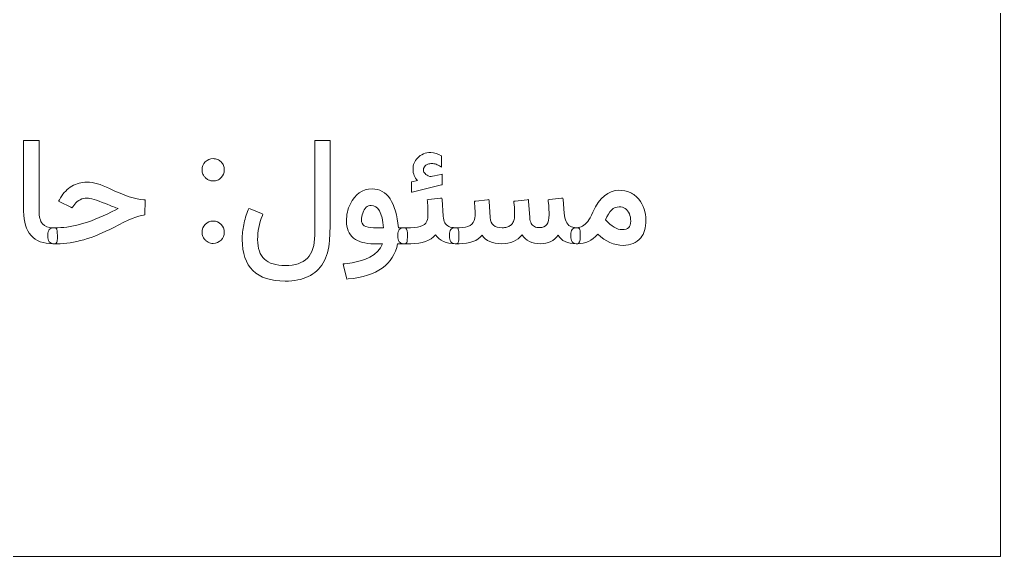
# Model space of a CAD drawing. Header units: millimetres. Extents: x -33 to 258, y -95 to 44.
# Drawn here: x 42.6 to 105.7, y -94.7 to -60.1 of the extents above; entities that cross this region are included whole.
import ezdxf

# ---------------------------------------------------------------- set-up
doc = ezdxf.new("R2010")
doc.units = ezdxf.units.MM
doc.header["$MEASUREMENT"] = 0
doc.layers.add('Layer 1', color=7, linetype='Continuous')

msp = doc.modelspace()

# ---------------------------------------------------------------- linework, layer by layer
at = {"layer": 'Layer 1', "color": 250, "lineweight": 18}
msp.add_open_spline([(-33.0567, -94.6882), (-33.0567, -94.6882), (105.7495, -94.6882), (105.7495, -94.6882), (105.7495, -94.6882), (105.7495, 44.118), (105.7495, 44.118), (105.7495, 44.118), (-33.0567, 44.118), (-33.0567, 44.118), (-33.0567, 44.118), (-33.0567, -94.6882), (-33.0567, -94.6882)], degree=3, knots=[0, 0, 0, 0, 0.25, 0.25, 0.25, 0.5, 0.5, 0.5, 0.75, 0.75, 0.75, 1, 1, 1, 1], dxfattribs=at)
at = {"layer": 'Layer 1', "color": 250, "lineweight": 9}
for points, knots in [([(44.9838, -74.0377), (44.987, -74.093), (44.987, -74.1499), (44.9838, -74.2083), (44.9806, -74.2668), (44.9743, -74.3205), (44.9648, -74.3711), (44.9569, -74.4201), (44.938, -74.4596), (44.9095, -74.4912), (44.8827, -74.5212), (44.8448, -74.537), (44.7989, -74.537), (44.7989, -74.537), (44.701, -74.537), (44.701, -74.537), (44.0784, -74.537), (43.6076, -74.3585), (43.29, -74.0029), (42.9724, -73.6459), (42.8128, -73.1229), (42.8128, -72.4355), (42.8128, -72.4355), (42.8128, -67.9735), (42.8128, -67.9735), (42.8128, -67.9735), (42.8128, -67.8802), (42.8128, -67.8802), (42.8128, -67.8802), (42.906, -67.8802), (42.906, -67.8802), (42.906, -67.8802), (43.7119, -67.8802), (43.7119, -67.8802), (43.7119, -67.8802), (43.8035, -67.8802), (43.8035, -67.8802), (43.8035, -67.8802), (43.8035, -67.9735), (43.8035, -67.9735), (43.8035, -67.9735), (43.8035, -72.4261), (43.8035, -72.4261), (43.8035, -72.7926), (43.8778, -73.0644), (44.0263, -73.2414), (44.1748, -73.4136), (44.4039, -73.5005), (44.7152, -73.5005), (44.7152, -73.5005), (44.7989, -73.5005), (44.7989, -73.5005), (44.8274, -73.5005), (44.8527, -73.5068), (44.8779, -73.5179), (44.8985, -73.5305), (44.9159, -73.5495), (44.9285, -73.5747), (44.9411, -73.6016), (44.9522, -73.6269), (44.9617, -73.6474), (44.9664, -73.6696), (44.9712, -73.7027), (44.9743, -73.7454), (44.9775, -73.7881), (44.9791, -73.8212), (44.9791, -73.8418), (44.9822, -73.8513), (44.9838, -73.8876), (44.9838, -73.9492), (44.9838, -73.9492), (44.9838, -74.0377), (44.9838, -74.0377)], [0, 0, 0, 0, 0.0416667, 0.0416667, 0.0416667, 0.0833333, 0.0833333, 0.0833333, 0.125, 0.125, 0.125, 0.1666667, 0.1666667, 0.1666667, 0.2083333, 0.2083333, 0.2083333, 0.25, 0.25, 0.25, 0.2916667, 0.2916667, 0.2916667, 0.3333333, 0.3333333, 0.3333333, 0.375, 0.375, 0.375, 0.4166667, 0.4166667, 0.4166667, 0.4583333, 0.4583333, 0.4583333, 0.5, 0.5, 0.5, 0.5416667, 0.5416667, 0.5416667, 0.5833333, 0.5833333, 0.5833333, 0.625, 0.625, 0.625, 0.6666667, 0.6666667, 0.6666667, 0.7083333, 0.7083333, 0.7083333, 0.75, 0.75, 0.75, 0.7916667, 0.7916667, 0.7916667, 0.8333333, 0.8333333, 0.8333333, 0.875, 0.875, 0.875, 0.9166667, 0.9166667, 0.9166667, 0.9583333, 0.9583333, 0.9583333, 1, 1, 1, 1]), ([(61.5712, -73.9808), (61.5712, -73.9808), (61.5854, -67.9735), (61.5854, -67.9735), (61.5854, -67.9735), (61.5854, -67.8802), (61.5854, -67.8802), (61.5854, -67.8802), (61.6787, -67.8802), (61.6787, -67.8802), (61.6787, -67.8802), (62.4734, -67.8802), (62.4734, -67.8802), (62.4734, -67.8802), (62.5667, -67.8802), (62.5667, -67.8802), (62.5667, -67.8802), (62.5667, -67.9735), (62.5667, -67.9735), (62.5667, -67.9735), (62.5619, -73.0597), (62.5619, -73.0597), (62.5619, -73.5052), (62.5477, -73.9239), (62.5208, -74.319), (62.4766, -74.8973), (62.3407, -75.3792), (62.1132, -75.7679), (61.8841, -76.1597), (61.5649, -76.4536), (61.1557, -76.6479), (60.748, -76.8455), (60.2503, -76.9434), (59.6641, -76.9434), (58.7477, -76.9434), (58.0572, -76.7175), (57.5911, -76.264), (57.125, -75.8137), (56.8927, -75.1437), (56.8959, -74.2542), (56.8959, -73.9366), (56.929, -73.6222), (56.9938, -73.3109), (57.0618, -72.9807), (57.1597, -72.6583), (57.2893, -72.3423), (57.2893, -72.3423), (57.3225, -72.2554), (57.3225, -72.2554), (57.3225, -72.2554), (57.4094, -72.2917), (57.4094, -72.2917), (57.4094, -72.2917), (58.1409, -72.5935), (58.1409, -72.5935), (58.1409, -72.5935), (58.2294, -72.6299), (58.2294, -72.6299), (58.2294, -72.6299), (58.1931, -72.7136), (58.1931, -72.7136), (57.9924, -73.2287), (57.8913, -73.747), (57.8913, -74.2684), (57.8913, -74.8325), (58.0366, -75.2528), (58.3258, -75.5277), (58.6197, -75.8026), (59.0668, -75.9401), (59.6688, -75.9401), (60.3103, -75.9401), (60.7875, -75.7789), (61.0988, -75.4582), (61.4116, -75.1374), (61.5681, -74.6444), (61.5712, -73.9808)], [0, 0, 0, 0, 0.04, 0.04, 0.04, 0.08, 0.08, 0.08, 0.12, 0.12, 0.12, 0.16, 0.16, 0.16, 0.2, 0.2, 0.2, 0.24, 0.24, 0.24, 0.28, 0.28, 0.28, 0.32, 0.32, 0.32, 0.36, 0.36, 0.36, 0.4, 0.4, 0.4, 0.44, 0.44, 0.44, 0.48, 0.48, 0.48, 0.52, 0.52, 0.52, 0.56, 0.56, 0.56, 0.6, 0.6, 0.6, 0.64, 0.64, 0.64, 0.68, 0.68, 0.68, 0.72, 0.72, 0.72, 0.76, 0.76, 0.76, 0.8, 0.8, 0.8, 0.84, 0.84, 0.84, 0.88, 0.88, 0.88, 0.92, 0.92, 0.92, 0.96, 0.96, 0.96, 1, 1, 1, 1]), ([(68.1901, -70.4526), (67.9989, -70.274), (67.9041, -70.0339), (67.9041, -69.7352), (67.9041, -69.4508), (67.9973, -69.2091), (68.1853, -69.0084), (68.4113, -68.773), (68.6957, -68.6561), (69.0417, -68.6561), (69.2835, -68.6561), (69.5078, -68.724), (69.718, -68.8599), (69.718, -68.8599), (69.7417, -68.8741), (69.7417, -68.8741), (69.7417, -68.8741), (69.7417, -68.8978), (69.7417, -68.8978), (69.7417, -68.8978), (69.7464, -69.5077), (69.7464, -69.5077), (69.7464, -69.5077), (69.7464, -69.5962), (69.7464, -69.5962), (69.7464, -69.5962), (69.6722, -69.5456), (69.6722, -69.5456), (69.6248, -69.514), (69.5789, -69.4887), (69.5331, -69.4666), (69.4857, -69.4445), (69.4383, -69.4271), (69.3893, -69.4113), (69.3435, -69.3955), (69.2961, -69.3829), (69.2503, -69.3734), (69.2013, -69.3671), (69.1539, -69.3639), (69.1065, -69.3639), (69.0149, -69.3639), (68.9343, -69.3766), (68.8663, -69.4018), (68.7952, -69.4255), (68.7368, -69.4619), (68.6909, -69.5077), (68.6783, -69.5203), (68.6657, -69.5346), (68.6562, -69.5504), (68.6451, -69.5646), (68.6341, -69.5788), (68.6262, -69.5914), (68.6167, -69.6072), (68.6088, -69.623), (68.6025, -69.6373), (68.5961, -69.6562), (68.5914, -69.6736), (68.5882, -69.6894), (68.5851, -69.7036), (68.5819, -69.721), (68.5788, -69.74), (68.5756, -69.7573), (68.574, -69.7763), (68.574, -69.7953), (68.5772, -69.8759), (68.6119, -69.9485), (68.6767, -70.0133), (68.7447, -70.0781), (68.8458, -70.1366), (68.9817, -70.1887), (69.0164, -70.2013), (69.0449, -70.2045), (69.0702, -70.1982), (69.1476, -70.1824), (69.3625, -70.1413), (69.718, -70.0734), (69.718, -70.0734), (69.7733, -70.0591), (69.7733, -70.0591), (69.7733, -70.0591), (69.7733, -70.1144), (69.7733, -70.1144), (69.7733, -70.1144), (69.7733, -70.6975), (69.7733, -70.6975), (69.7733, -70.6975), (69.7733, -70.7354), (69.7733, -70.7354), (69.7733, -70.7354), (69.7369, -70.7449), (69.7369, -70.7449), (69.7369, -70.7449), (67.8567, -71.1984), (67.8567, -71.1984), (67.8567, -71.1984), (67.7966, -71.211), (67.7966, -71.211), (67.7966, -71.211), (67.7966, -71.151), (67.7966, -71.151), (67.7966, -71.151), (67.7966, -70.5821), (67.7966, -70.5821), (67.7966, -70.5821), (67.7966, -70.5458), (67.7966, -70.5458), (67.7966, -70.5458), (67.8346, -70.5363), (67.8346, -70.5363), (67.8346, -70.5363), (68.1901, -70.4526), (68.1901, -70.4526)], [0, 0, 0, 0, 0.027027, 0.027027, 0.027027, 0.0540541, 0.0540541, 0.0540541, 0.0810811, 0.0810811, 0.0810811, 0.1081081, 0.1081081, 0.1081081, 0.1351351, 0.1351351, 0.1351351, 0.1621622, 0.1621622, 0.1621622, 0.1891892, 0.1891892, 0.1891892, 0.2162162, 0.2162162, 0.2162162, 0.2432432, 0.2432432, 0.2432432, 0.2702703, 0.2702703, 0.2702703, 0.2972973, 0.2972973, 0.2972973, 0.3243243, 0.3243243, 0.3243243, 0.3513514, 0.3513514, 0.3513514, 0.3783784, 0.3783784, 0.3783784, 0.4054054, 0.4054054, 0.4054054, 0.4324324, 0.4324324, 0.4324324, 0.4594595, 0.4594595, 0.4594595, 0.4864865, 0.4864865, 0.4864865, 0.5135135, 0.5135135, 0.5135135, 0.5405405, 0.5405405, 0.5405405, 0.5675676, 0.5675676, 0.5675676, 0.5945946, 0.5945946, 0.5945946, 0.6216216, 0.6216216, 0.6216216, 0.6486486, 0.6486486, 0.6486486, 0.6756757, 0.6756757, 0.6756757, 0.7027027, 0.7027027, 0.7027027, 0.7297297, 0.7297297, 0.7297297, 0.7567568, 0.7567568, 0.7567568, 0.7837838, 0.7837838, 0.7837838, 0.8108108, 0.8108108, 0.8108108, 0.8378378, 0.8378378, 0.8378378, 0.8648649, 0.8648649, 0.8648649, 0.8918919, 0.8918919, 0.8918919, 0.9189189, 0.9189189, 0.9189189, 0.9459459, 0.9459459, 0.9459459, 0.972973, 0.972973, 0.972973, 1, 1, 1, 1]), ([(54.3078, -69.7684), (54.3078, -69.5677), (54.3789, -69.3987), (54.5195, -69.2581), (54.6601, -69.1174), (54.8292, -69.0463), (55.0267, -69.0463), (55.0757, -69.0463), (55.1231, -69.0511), (55.1689, -69.0605), (55.2163, -69.07), (55.2605, -69.0842), (55.3032, -69.1032), (55.3474, -69.1206), (55.3885, -69.1427), (55.4264, -69.1696), (55.4644, -69.1964), (55.5007, -69.2265), (55.5355, -69.2596), (55.6034, -69.3276), (55.654, -69.405), (55.6903, -69.4919), (55.7251, -69.5772), (55.744, -69.6704), (55.744, -69.7684), (55.744, -69.9659), (55.6745, -70.135), (55.5355, -70.274), (55.4644, -70.3451), (55.3869, -70.3973), (55.3016, -70.4336), (55.2163, -70.4684), (55.1247, -70.4858), (55.0267, -70.4858), (54.9919, -70.4858), (54.9587, -70.4842), (54.9271, -70.4794), (54.894, -70.4747), (54.8624, -70.4684), (54.8308, -70.4589), (54.8007, -70.4494), (54.7691, -70.4384), (54.7391, -70.4257), (54.7075, -70.4146), (54.6791, -70.3988), (54.6506, -70.383), (54.6238, -70.3657), (54.5969, -70.3467), (54.5716, -70.3246), (54.5258, -70.2851), (54.4847, -70.2408), (54.45, -70.1919), (54.4136, -70.1445), (54.3852, -70.0939), (54.3646, -70.0418), (54.3267, -69.9564), (54.3078, -69.8648), (54.3078, -69.7684)], [0, 0, 0, 0, 0.0526316, 0.0526316, 0.0526316, 0.1052632, 0.1052632, 0.1052632, 0.1578947, 0.1578947, 0.1578947, 0.2105263, 0.2105263, 0.2105263, 0.2631579, 0.2631579, 0.2631579, 0.3157895, 0.3157895, 0.3157895, 0.3684211, 0.3684211, 0.3684211, 0.4210526, 0.4210526, 0.4210526, 0.4736842, 0.4736842, 0.4736842, 0.5263158, 0.5263158, 0.5263158, 0.5789474, 0.5789474, 0.5789474, 0.6315789, 0.6315789, 0.6315789, 0.6842105, 0.6842105, 0.6842105, 0.7368421, 0.7368421, 0.7368421, 0.7894737, 0.7894737, 0.7894737, 0.8421053, 0.8421053, 0.8421053, 0.8947368, 0.8947368, 0.8947368, 0.9473684, 0.9473684, 0.9473684, 1, 1, 1, 1]), ([(44.7342, -74.537), (44.6141, -74.537), (44.524, -74.4912), (44.464, -74.4011), (44.4039, -74.3095), (44.3739, -74.1878), (44.3739, -74.0377), (44.3739, -74.0377), (44.3739, -73.9492), (44.3739, -73.9492), (44.3739, -73.8133), (44.4039, -73.7043), (44.4671, -73.6222), (44.5288, -73.5416), (44.6172, -73.5005), (44.7342, -73.5005), (44.7342, -73.5005), (45.0122, -73.5005), (45.0122, -73.5005), (46.0156, -73.5005), (47.2607, -73.1165), (48.7475, -72.3471), (48.7475, -72.3471), (48.9008, -72.268), (48.9008, -72.268), (48.8107, -72.238), (48.7017, -72.1969), (48.5705, -72.1432), (48.4394, -72.0911), (48.2814, -72.0263), (48.0949, -71.9489), (47.5024, -71.7119), (47.1027, -71.5934), (46.8972, -71.5934), (46.5749, -71.5934), (46.311, -71.7261), (46.1056, -71.9915), (46.1056, -71.9915), (45.9761, -72.1574), (45.9761, -72.1574), (45.9761, -72.1574), (45.9287, -72.2175), (45.9287, -72.2175), (45.9287, -72.2175), (45.8639, -72.1859), (45.8639, -72.1859), (45.8639, -72.1859), (45.1513, -71.8335), (45.1513, -71.8335), (45.1513, -71.8335), (45.0596, -71.7877), (45.0596, -71.7877), (45.0596, -71.7877), (45.115, -71.704), (45.115, -71.704), (45.115, -71.704), (45.1892, -71.5744), (45.1892, -71.5744), (45.3883, -71.241), (45.6332, -70.9898), (45.9224, -70.8223), (46.2115, -70.6532), (46.537, -70.5679), (46.9004, -70.5648), (47.3081, -70.5648), (47.7916, -70.7006), (48.3509, -70.9724), (49.3005, -71.4354), (50.0336, -71.6771), (50.5487, -71.6992), (50.5487, -71.6992), (50.6372, -71.704), (50.6372, -71.704), (50.6372, -71.704), (50.6372, -71.7972), (50.6372, -71.7972), (50.6372, -71.7972), (50.6277, -72.5967), (50.6277, -72.5967), (50.6277, -72.5967), (50.6277, -72.6804), (50.6277, -72.6804), (50.6277, -72.6804), (50.544, -72.6899), (50.544, -72.6899), (50.2011, -72.7215), (49.5581, -72.9854), (48.6148, -73.4815), (47.278, -74.1846), (46.0582, -74.537), (44.9569, -74.537), (44.9569, -74.537), (44.7342, -74.537), (44.7342, -74.537)], [0, 0, 0, 0, 0.0322581, 0.0322581, 0.0322581, 0.0645161, 0.0645161, 0.0645161, 0.0967742, 0.0967742, 0.0967742, 0.1290323, 0.1290323, 0.1290323, 0.1612903, 0.1612903, 0.1612903, 0.1935484, 0.1935484, 0.1935484, 0.2258065, 0.2258065, 0.2258065, 0.2580645, 0.2580645, 0.2580645, 0.2903226, 0.2903226, 0.2903226, 0.3225806, 0.3225806, 0.3225806, 0.3548387, 0.3548387, 0.3548387, 0.3870968, 0.3870968, 0.3870968, 0.4193548, 0.4193548, 0.4193548, 0.4516129, 0.4516129, 0.4516129, 0.483871, 0.483871, 0.483871, 0.516129, 0.516129, 0.516129, 0.5483871, 0.5483871, 0.5483871, 0.5806452, 0.5806452, 0.5806452, 0.6129032, 0.6129032, 0.6129032, 0.6451613, 0.6451613, 0.6451613, 0.6774194, 0.6774194, 0.6774194, 0.7096774, 0.7096774, 0.7096774, 0.7419355, 0.7419355, 0.7419355, 0.7741935, 0.7741935, 0.7741935, 0.8064516, 0.8064516, 0.8064516, 0.8387097, 0.8387097, 0.8387097, 0.8709677, 0.8709677, 0.8709677, 0.9032258, 0.9032258, 0.9032258, 0.9354839, 0.9354839, 0.9354839, 0.9677419, 0.9677419, 0.9677419, 1, 1, 1, 1]), ([(66.9608, -73.5052), (66.9608, -73.5052), (67.3542, -73.5052), (67.3542, -73.5052), (67.468, -73.5052), (67.5296, -73.6158), (67.5391, -73.8386), (67.5391, -73.8655), (67.5391, -73.916), (67.5391, -73.9903), (67.5391, -73.9903), (67.5391, -74.0377), (67.5391, -74.0377), (67.5391, -74.0424), (67.5391, -74.0519), (67.5391, -74.0646), (67.5391, -74.1388), (67.5375, -74.1957), (67.5359, -74.2368), (67.5344, -74.2763), (67.528, -74.3237), (67.5186, -74.379), (67.5075, -74.4359), (67.4885, -74.4754), (67.4601, -74.5007), (67.4317, -74.5244), (67.3969, -74.537), (67.3542, -74.537), (67.3542, -74.537), (66.9087, -74.5323), (66.9087, -74.5323), (66.6432, -75.8627), (65.5814, -76.6195), (63.7201, -76.806), (63.7201, -76.806), (63.6411, -76.8139), (63.6411, -76.8139), (63.6411, -76.8139), (63.6222, -76.7364), (63.6222, -76.7364), (63.6222, -76.7364), (63.4231, -75.9448), (63.4231, -75.9448), (63.4231, -75.9448), (63.4009, -75.8374), (63.4009, -75.8374), (63.4009, -75.8374), (63.5068, -75.8279), (63.5068, -75.8279), (64.8562, -75.681), (65.6683, -75.2496), (65.9464, -74.537), (65.9464, -74.537), (65.3997, -74.537), (65.3997, -74.537), (64.8167, -74.537), (64.3727, -74.4122), (64.0693, -74.1641), (63.7659, -73.916), (63.6127, -73.5495), (63.6127, -73.0644), (63.6127, -72.6757), (63.6964, -72.3091), (63.8639, -71.9631), (64.1689, -71.3216), (64.635, -71.0008), (65.2607, -71.0008), (65.7552, -71.0008), (66.1423, -71.2126), (66.4236, -71.6392), (66.7048, -72.0658), (66.8834, -72.6868), (66.9608, -73.5052)], [0, 0, 0, 0, 0.0416667, 0.0416667, 0.0416667, 0.0833333, 0.0833333, 0.0833333, 0.125, 0.125, 0.125, 0.1666667, 0.1666667, 0.1666667, 0.2083333, 0.2083333, 0.2083333, 0.25, 0.25, 0.25, 0.2916667, 0.2916667, 0.2916667, 0.3333333, 0.3333333, 0.3333333, 0.375, 0.375, 0.375, 0.4166667, 0.4166667, 0.4166667, 0.4583333, 0.4583333, 0.4583333, 0.5, 0.5, 0.5, 0.5416667, 0.5416667, 0.5416667, 0.5833333, 0.5833333, 0.5833333, 0.625, 0.625, 0.625, 0.6666667, 0.6666667, 0.6666667, 0.7083333, 0.7083333, 0.7083333, 0.75, 0.75, 0.75, 0.7916667, 0.7916667, 0.7916667, 0.8333333, 0.8333333, 0.8333333, 0.875, 0.875, 0.875, 0.9166667, 0.9166667, 0.9166667, 0.9583333, 0.9583333, 0.9583333, 1, 1, 1, 1]), ([(79.8145, -73.916), (79.4289, -74.33), (78.996, -74.537), (78.5141, -74.537), (78.5141, -74.537), (78.4161, -74.537), (78.4161, -74.537), (78.296, -74.537), (78.2076, -74.4912), (78.1491, -74.4011), (78.089, -74.3095), (78.0606, -74.1878), (78.0606, -74.0377), (78.0606, -74.0377), (78.0606, -73.9492), (78.0606, -73.9492), (78.0606, -73.8133), (78.0906, -73.7043), (78.1507, -73.6222), (78.2107, -73.5416), (78.2992, -73.5005), (78.4161, -73.5005), (78.4161, -73.5005), (78.4904, -73.5005), (78.4904, -73.5005), (78.7132, -73.5005), (78.936, -73.3662), (79.1572, -73.0976), (79.2599, -72.9743), (79.372, -72.7721), (79.4953, -72.4908), (79.9187, -71.5586), (80.4765, -71.0909), (81.1717, -71.0878), (81.4403, -71.0878), (81.6805, -71.1367), (81.8954, -71.2347), (82.1103, -71.3311), (82.2951, -71.4764), (82.4484, -71.6708), (82.7549, -72.0547), (82.9066, -72.5019), (82.9066, -73.0138), (82.9066, -73.5147), (82.7976, -73.8955), (82.578, -74.1578), (82.2999, -74.4785), (81.9207, -74.6381), (81.4403, -74.6381), (80.8447, -74.6381), (80.3027, -74.398), (79.8145, -73.916)], [0, 0, 0, 0, 0.0588235, 0.0588235, 0.0588235, 0.1176471, 0.1176471, 0.1176471, 0.1764706, 0.1764706, 0.1764706, 0.2352941, 0.2352941, 0.2352941, 0.2941176, 0.2941176, 0.2941176, 0.3529412, 0.3529412, 0.3529412, 0.4117647, 0.4117647, 0.4117647, 0.4705882, 0.4705882, 0.4705882, 0.5294118, 0.5294118, 0.5294118, 0.5882353, 0.5882353, 0.5882353, 0.6470588, 0.6470588, 0.6470588, 0.7058824, 0.7058824, 0.7058824, 0.7647059, 0.7647059, 0.7647059, 0.8235294, 0.8235294, 0.8235294, 0.8823529, 0.8823529, 0.8823529, 0.9411765, 0.9411765, 0.9411765, 1, 1, 1, 1]), ([(70.8619, -74.0377), (70.8619, -74.0424), (70.8619, -74.0519), (70.8619, -74.0646), (70.8619, -74.1388), (70.8604, -74.1957), (70.8572, -74.2368), (70.854, -74.2763), (70.8477, -74.3237), (70.8382, -74.3774), (70.8303, -74.4311), (70.8114, -74.4722), (70.7829, -74.4975), (70.7561, -74.5244), (70.7197, -74.537), (70.6771, -74.537), (70.6771, -74.537), (70.6312, -74.537), (70.6312, -74.537), (70.0419, -74.537), (69.6169, -74.3427), (69.3577, -73.954), (69.0243, -74.3427), (68.4934, -74.537), (67.765, -74.537), (67.765, -74.537), (67.2831, -74.537), (67.2831, -74.537), (67.163, -74.537), (67.0746, -74.4912), (67.0161, -74.4011), (66.956, -74.3095), (66.9276, -74.1878), (66.9276, -74.0377), (66.9276, -74.0377), (66.9276, -73.9492), (66.9276, -73.9492), (66.9276, -73.8133), (66.9576, -73.7043), (67.0177, -73.6222), (67.0777, -73.5416), (67.1662, -73.5005), (67.2831, -73.5005), (67.2831, -73.5005), (67.7429, -73.5005), (67.7429, -73.5005), (68.4018, -73.5005), (68.7668, -73.3204), (68.8347, -72.9633), (68.8537, -72.8606), (68.8616, -72.7389), (68.8616, -72.5967), (68.8616, -72.4466), (68.8584, -72.3028), (68.8489, -72.1669), (68.8489, -72.1669), (68.8252, -71.7877), (68.8252, -71.7877), (68.8252, -71.7877), (68.8158, -71.6992), (68.8158, -71.6992), (68.8158, -71.6992), (68.9043, -71.6897), (68.9043, -71.6897), (68.9043, -71.6897), (69.6674, -71.5981), (69.6674, -71.5981), (69.6674, -71.5981), (69.7654, -71.5886), (69.7654, -71.5886), (69.7654, -71.5886), (69.7701, -71.685), (69.7701, -71.685), (69.7701, -71.685), (69.8444, -72.7547), (69.8444, -72.7547), (69.8554, -72.9269), (69.8934, -73.0691), (69.955, -73.1782), (70.0166, -73.2872), (70.1035, -73.3693), (70.2141, -73.4215), (70.3247, -73.4736), (70.4669, -73.5005), (70.6391, -73.5005), (70.6391, -73.5005), (70.6771, -73.5005), (70.6771, -73.5005), (70.7197, -73.5005), (70.7561, -73.5131), (70.7829, -73.5368), (70.8114, -73.5621), (70.8303, -73.6016), (70.8382, -73.6569), (70.8477, -73.7138), (70.854, -73.7596), (70.8572, -73.7991), (70.8604, -73.837), (70.8619, -73.8939), (70.8619, -73.9682), (70.8619, -73.9761), (70.8619, -73.984), (70.8619, -73.9903), (70.8619, -73.9903), (70.8619, -74.0377), (70.8619, -74.0377)], [0, 0, 0, 0, 0.0285714, 0.0285714, 0.0285714, 0.0571429, 0.0571429, 0.0571429, 0.0857143, 0.0857143, 0.0857143, 0.1142857, 0.1142857, 0.1142857, 0.1428571, 0.1428571, 0.1428571, 0.1714286, 0.1714286, 0.1714286, 0.2, 0.2, 0.2, 0.2285714, 0.2285714, 0.2285714, 0.2571429, 0.2571429, 0.2571429, 0.2857143, 0.2857143, 0.2857143, 0.3142857, 0.3142857, 0.3142857, 0.3428571, 0.3428571, 0.3428571, 0.3714286, 0.3714286, 0.3714286, 0.4, 0.4, 0.4, 0.4285714, 0.4285714, 0.4285714, 0.4571429, 0.4571429, 0.4571429, 0.4857143, 0.4857143, 0.4857143, 0.5142857, 0.5142857, 0.5142857, 0.5428571, 0.5428571, 0.5428571, 0.5714286, 0.5714286, 0.5714286, 0.6, 0.6, 0.6, 0.6285714, 0.6285714, 0.6285714, 0.6571429, 0.6571429, 0.6571429, 0.6857143, 0.6857143, 0.6857143, 0.7142857, 0.7142857, 0.7142857, 0.7428571, 0.7428571, 0.7428571, 0.7714286, 0.7714286, 0.7714286, 0.8, 0.8, 0.8, 0.8285714, 0.8285714, 0.8285714, 0.8571429, 0.8571429, 0.8571429, 0.8857143, 0.8857143, 0.8857143, 0.9142857, 0.9142857, 0.9142857, 0.9428571, 0.9428571, 0.9428571, 0.9714286, 0.9714286, 0.9714286, 1, 1, 1, 1]), ([(75.4267, -72.8527), (75.4394, -73.0028), (75.471, -73.126), (75.5199, -73.2192), (75.5689, -73.314), (75.64, -73.3836), (75.7301, -73.4278), (75.8217, -73.4736), (75.9339, -73.4957), (76.0698, -73.4957), (76.2736, -73.4957), (76.4253, -73.4294), (76.5248, -73.2982), (76.6228, -73.1671), (76.6702, -72.9569), (76.6671, -72.6662), (76.6671, -72.4261), (76.6607, -72.2285), (76.6449, -72.0737), (76.6449, -72.0737), (76.6212, -71.7925), (76.6212, -71.7925), (76.6212, -71.7925), (76.6117, -71.6992), (76.6117, -71.6992), (76.6117, -71.6992), (76.705, -71.6897), (76.705, -71.6897), (76.705, -71.6897), (77.4634, -71.6028), (77.4634, -71.6028), (77.4634, -71.6028), (77.5614, -71.5886), (77.5614, -71.5886), (77.5614, -71.5886), (77.5708, -71.685), (77.5708, -71.685), (77.5708, -71.685), (77.6451, -72.5604), (77.6451, -72.5604), (77.6625, -72.78), (77.7036, -72.9585), (77.7668, -73.0976), (77.83, -73.2366), (77.9153, -73.3377), (78.0212, -73.4025), (78.1286, -73.4673), (78.2566, -73.5005), (78.4083, -73.5005), (78.4083, -73.5005), (78.492, -73.5005), (78.492, -73.5005), (78.522, -73.5005), (78.5489, -73.5068), (78.5726, -73.5179), (78.5963, -73.5305), (78.6137, -73.5495), (78.6263, -73.5763), (78.6374, -73.6032), (78.6484, -73.6269), (78.6563, -73.6474), (78.6642, -73.6696), (78.669, -73.7027), (78.6721, -73.7454), (78.6753, -73.7881), (78.6769, -73.8212), (78.6769, -73.8449), (78.6769, -73.8686), (78.6769, -73.9034), (78.6769, -73.9492), (78.6769, -73.9492), (78.6769, -74.0377), (78.6769, -74.0377), (78.6769, -74.0424), (78.6769, -74.0535), (78.6769, -74.0693), (78.6769, -74.3806), (78.6153, -74.537), (78.492, -74.537), (78.492, -74.537), (78.4177, -74.537), (78.4177, -74.537), (77.8442, -74.537), (77.4539, -74.3537), (77.2517, -73.9856), (77.0004, -74.3537), (76.6165, -74.537), (76.0982, -74.537), (75.8328, -74.537), (75.6021, -74.488), (75.4062, -74.3916), (75.2102, -74.2937), (75.0538, -74.1499), (74.9369, -73.9587), (74.613, -74.3442), (74.1769, -74.537), (73.6318, -74.537), (73.0077, -74.5338), (72.581, -74.3458), (72.3535, -73.9729), (72.0628, -74.349), (71.5682, -74.537), (70.8667, -74.537), (70.8667, -74.537), (70.6076, -74.537), (70.6076, -74.537), (70.4875, -74.537), (70.3974, -74.4912), (70.3374, -74.4011), (70.2773, -74.3095), (70.2473, -74.1878), (70.2473, -74.0377), (70.2473, -74.0377), (70.2473, -73.9492), (70.2473, -73.9492), (70.2473, -73.8133), (70.2773, -73.7043), (70.3405, -73.6222), (70.4022, -73.5416), (70.4906, -73.5005), (70.6076, -73.5005), (70.6076, -73.5005), (70.8762, -73.5005), (70.8762, -73.5005), (71.1795, -73.5005), (71.4118, -73.4499), (71.5761, -73.3504), (71.7389, -73.2493), (71.8416, -73.0976), (71.8811, -72.8937), (71.8969, -72.8258), (71.9048, -72.7247), (71.9048, -72.5888), (71.9048, -72.4592), (71.8985, -72.3186), (71.8858, -72.1669), (71.8858, -72.1669), (71.8574, -71.8841), (71.8574, -71.8841), (71.8574, -71.8841), (71.8542, -71.7972), (71.8542, -71.7972), (71.8542, -71.7972), (71.9411, -71.7877), (71.9411, -71.7877), (71.9411, -71.7877), (72.7059, -71.6945), (72.7059, -71.6945), (72.7059, -71.6945), (72.7975, -71.685), (72.7975, -71.685), (72.7975, -71.685), (72.807, -71.783), (72.807, -71.783), (72.807, -71.783), (72.8813, -72.8527), (72.8813, -72.8527), (72.8971, -73.0739), (72.965, -73.2382), (73.0867, -73.3425), (73.2083, -73.4483), (73.3932, -73.5005), (73.6397, -73.5005), (73.7582, -73.5005), (73.8609, -73.4878), (73.9478, -73.4626), (74.0363, -73.4389), (74.1121, -73.4009), (74.1769, -73.352), (74.2417, -73.303), (74.2954, -73.2398), (74.3365, -73.1639), (74.3791, -73.0897), (74.4107, -72.998), (74.4313, -72.8937), (74.4439, -72.8258), (74.4502, -72.7247), (74.4502, -72.5888), (74.4502, -72.4529), (74.4439, -72.3123), (74.4313, -72.1669), (74.4313, -72.1669), (74.4044, -71.8841), (74.4044, -71.8841), (74.4044, -71.8841), (74.3997, -71.7972), (74.3997, -71.7972), (74.3997, -71.7972), (74.4882, -71.7877), (74.4882, -71.7877), (74.4882, -71.7877), (75.2513, -71.6945), (75.2513, -71.6945), (75.2513, -71.6945), (75.3477, -71.685), (75.3477, -71.685), (75.3477, -71.685), (75.3524, -71.783), (75.3524, -71.783), (75.3524, -71.783), (75.4267, -72.8527), (75.4267, -72.8527)], [0, 0, 0, 0, 0.0149254, 0.0149254, 0.0149254, 0.0298507, 0.0298507, 0.0298507, 0.0447761, 0.0447761, 0.0447761, 0.0597015, 0.0597015, 0.0597015, 0.0746269, 0.0746269, 0.0746269, 0.0895522, 0.0895522, 0.0895522, 0.1044776, 0.1044776, 0.1044776, 0.119403, 0.119403, 0.119403, 0.1343284, 0.1343284, 0.1343284, 0.1492537, 0.1492537, 0.1492537, 0.1641791, 0.1641791, 0.1641791, 0.1791045, 0.1791045, 0.1791045, 0.1940299, 0.1940299, 0.1940299, 0.2089552, 0.2089552, 0.2089552, 0.2238806, 0.2238806, 0.2238806, 0.238806, 0.238806, 0.238806, 0.2537313, 0.2537313, 0.2537313, 0.2686567, 0.2686567, 0.2686567, 0.2835821, 0.2835821, 0.2835821, 0.2985075, 0.2985075, 0.2985075, 0.3134328, 0.3134328, 0.3134328, 0.3283582, 0.3283582, 0.3283582, 0.3432836, 0.3432836, 0.3432836, 0.358209, 0.358209, 0.358209, 0.3731343, 0.3731343, 0.3731343, 0.3880597, 0.3880597, 0.3880597, 0.4029851, 0.4029851, 0.4029851, 0.4179104, 0.4179104, 0.4179104, 0.4328358, 0.4328358, 0.4328358, 0.4477612, 0.4477612, 0.4477612, 0.4626866, 0.4626866, 0.4626866, 0.4776119, 0.4776119, 0.4776119, 0.4925373, 0.4925373, 0.4925373, 0.5074627, 0.5074627, 0.5074627, 0.5223881, 0.5223881, 0.5223881, 0.5373134, 0.5373134, 0.5373134, 0.5522388, 0.5522388, 0.5522388, 0.5671642, 0.5671642, 0.5671642, 0.5820896, 0.5820896, 0.5820896, 0.5970149, 0.5970149, 0.5970149, 0.6119403, 0.6119403, 0.6119403, 0.6268657, 0.6268657, 0.6268657, 0.641791, 0.641791, 0.641791, 0.6567164, 0.6567164, 0.6567164, 0.6716418, 0.6716418, 0.6716418, 0.6865672, 0.6865672, 0.6865672, 0.7014925, 0.7014925, 0.7014925, 0.7164179, 0.7164179, 0.7164179, 0.7313433, 0.7313433, 0.7313433, 0.7462687, 0.7462687, 0.7462687, 0.761194, 0.761194, 0.761194, 0.7761194, 0.7761194, 0.7761194, 0.7910448, 0.7910448, 0.7910448, 0.8059701, 0.8059701, 0.8059701, 0.8208955, 0.8208955, 0.8208955, 0.8358209, 0.8358209, 0.8358209, 0.8507463, 0.8507463, 0.8507463, 0.8656716, 0.8656716, 0.8656716, 0.880597, 0.880597, 0.880597, 0.8955224, 0.8955224, 0.8955224, 0.9104478, 0.9104478, 0.9104478, 0.9253731, 0.9253731, 0.9253731, 0.9402985, 0.9402985, 0.9402985, 0.9552239, 0.9552239, 0.9552239, 0.9701493, 0.9701493, 0.9701493, 0.9850746, 0.9850746, 0.9850746, 1, 1, 1, 1]), ([(66.0017, -73.5005), (65.9243, -72.543), (65.6588, -72.0642), (65.2054, -72.0611), (64.9589, -72.0579), (64.7772, -72.2222), (64.6602, -72.5556), (64.6065, -72.7073), (64.5812, -72.8542), (64.5812, -72.9949), (64.5812, -73.1655), (64.6413, -73.2919), (64.7645, -73.3757), (64.8862, -73.4578), (65.0821, -73.5005), (65.3539, -73.5005), (65.3539, -73.5005), (66.0017, -73.5005), (66.0017, -73.5005)], [0, 0, 0, 0, 0.1666667, 0.1666667, 0.1666667, 0.3333333, 0.3333333, 0.3333333, 0.5, 0.5, 0.5, 0.6666667, 0.6666667, 0.6666667, 0.8333333, 0.8333333, 0.8333333, 1, 1, 1, 1]), ([(81.3756, -73.6253), (81.5699, -73.6253), (81.7105, -73.5826), (81.799, -73.4957), (81.8859, -73.4088), (81.9302, -73.2714), (81.9302, -73.0834), (81.9302, -72.8985), (81.9017, -72.7373), (81.8417, -72.6014), (81.7121, -72.3028), (81.4956, -72.1527), (81.1891, -72.1527), (80.8194, -72.1527), (80.5271, -72.4355), (80.3153, -72.9996), (80.6914, -73.4167), (81.0453, -73.6253), (81.3756, -73.6253)], [0, 0, 0, 0, 0.1666667, 0.1666667, 0.1666667, 0.3333333, 0.3333333, 0.3333333, 0.5, 0.5, 0.5, 0.6666667, 0.6666667, 0.6666667, 0.8333333, 0.8333333, 0.8333333, 1, 1, 1, 1]), ([(54.3078, -73.796), (54.3078, -73.5953), (54.3789, -73.4246), (54.5195, -73.2856), (54.6601, -73.145), (54.8292, -73.0739), (55.0267, -73.0739), (55.2242, -73.0739), (55.3917, -73.145), (55.5323, -73.2856), (55.6729, -73.4246), (55.744, -73.5953), (55.744, -73.7944), (55.744, -73.9935), (55.6729, -74.1625), (55.5323, -74.3032), (55.3917, -74.4438), (55.2242, -74.5133), (55.0267, -74.5133), (54.9698, -74.5133), (54.9161, -74.507), (54.8624, -74.4959), (54.8071, -74.4833), (54.7565, -74.4643), (54.7091, -74.439), (54.6617, -74.4153), (54.6159, -74.3853), (54.5716, -74.3521), (54.5258, -74.3111), (54.4847, -74.2684), (54.45, -74.2194), (54.4136, -74.172), (54.3852, -74.1214), (54.3646, -74.0693), (54.3267, -73.9824), (54.3078, -73.8923), (54.3078, -73.796)], [0, 0, 0, 0, 0.0833333, 0.0833333, 0.0833333, 0.1666667, 0.1666667, 0.1666667, 0.25, 0.25, 0.25, 0.3333333, 0.3333333, 0.3333333, 0.4166667, 0.4166667, 0.4166667, 0.5, 0.5, 0.5, 0.5833333, 0.5833333, 0.5833333, 0.6666667, 0.6666667, 0.6666667, 0.75, 0.75, 0.75, 0.8333333, 0.8333333, 0.8333333, 0.9166667, 0.9166667, 0.9166667, 1, 1, 1, 1])]:
    msp.add_open_spline(points, degree=3, knots=knots, dxfattribs=at)

doc.saveas('drawing.dxf')
